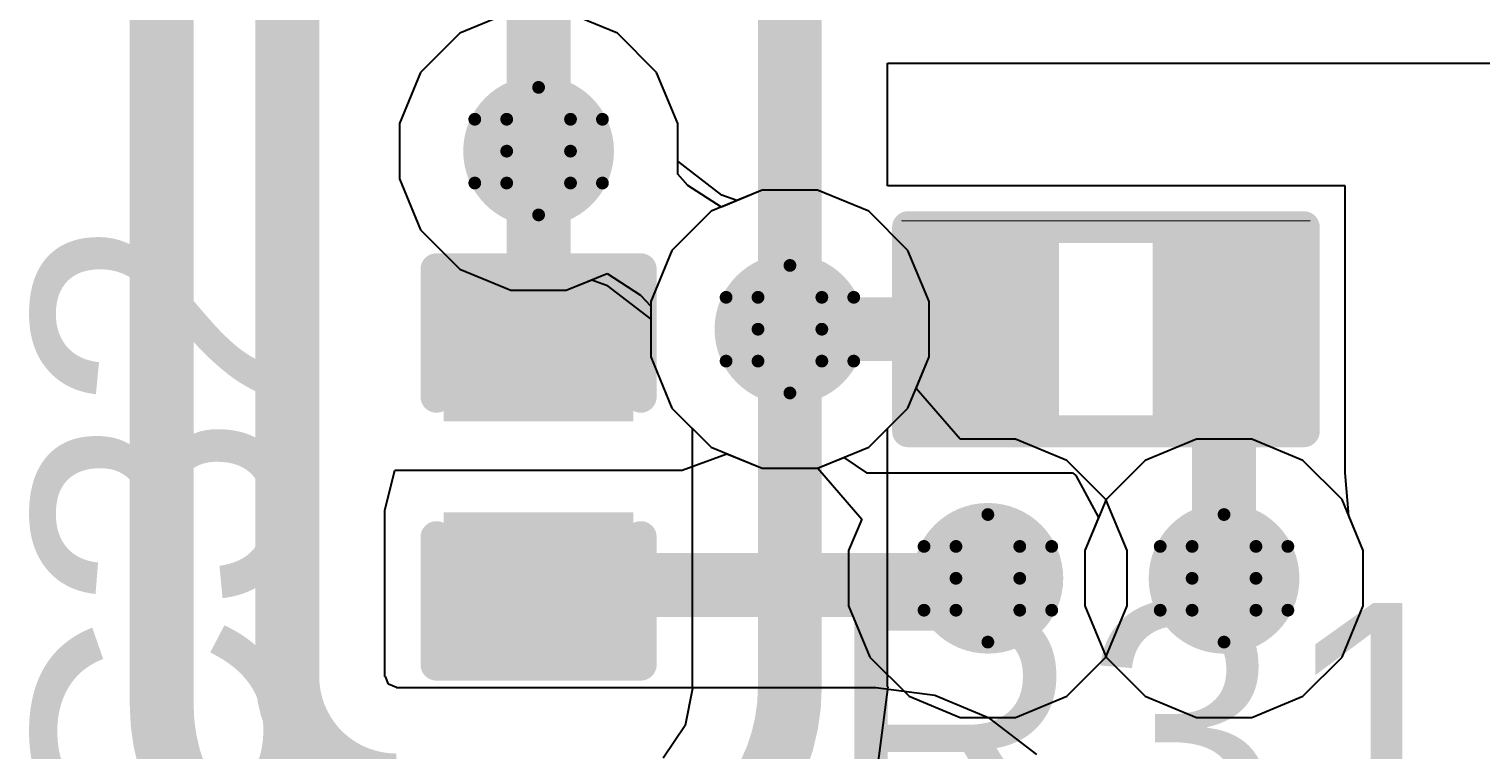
# Model space of a CAD drawing. Header units: inches. Extents: x 24 to 500, y 68 to 269.
# Drawn here: x 349.4 to 355.18, y 137.67 to 140.54 of the extents above; entities that cross this region are included whole.
import ezdxf

# ---------------------------------------------------------------- set-up
doc = ezdxf.new("R2010")
doc.units = ezdxf.units.IN
for name, color, linetype in [('Bottom Layer', 5, 'Continuous'), ('Drill Drawing', 1, 'Continuous'), ('Layer 1', 16, 'Continuous'), ('Layer 2', 76, 'Continuous'), ('Top Layer', 1, 'Continuous'), ('Top Overlay', 2, 'Continuous'), ('Top Paste', 8, 'Continuous'), ('Top Solder', 216, 'Continuous'), ('Via Holes', 16, 'Continuous')]:
    doc.layers.add(name, color=color, linetype=linetype)
doc.styles.add('Arial', font='', dxfattribs={"height": 0.2})
doc.styles.get('Arial').set_extended_font_data('Arial')

# ---------------------------------------------------------------- blocks, each defined once
blk = doc.blocks.new('R___0402_129')
at = {"layer": 'Top Layer'}
for points in [[(-0.6985, -0.3175), (-0.6985, 0.3175), (-0.2413, 0.3175), (-0.2413, -0.3175)], [(0.2413, -0.3175), (0.2413, 0.3175), (0.6985, 0.3175), (0.6985, -0.3175)]]:
    blk.add_hatch(color=1, dxfattribs=at).paths.add_polyline_path(points)
at = {"layer": 'Top Paste'}
for points in [[(-0.6985, -0.3175), (-0.6985, 0.3175), (-0.2413, 0.3175), (-0.2413, -0.3175)], [(0.2413, -0.3175), (0.2413, 0.3175), (0.6985, 0.3175), (0.6985, -0.3175)]]:
    blk.add_hatch(color=8, dxfattribs=at).paths.add_polyline_path(points)
at = {"layer": 'Top Solder'}
for points in [[(-0.7535, -0.3725), (-0.7535, 0.3725), (-0.1863, 0.3725), (-0.1863, -0.3725)], [(0.1863, -0.3725), (0.1863, 0.3725), (0.7535, 0.3725), (0.7535, -0.3725)]]:
    blk.add_hatch(color=216, dxfattribs=at).paths.add_polyline_path(points)
at = {"layer": 'Top Overlay'}
for points in [[(0.7874, 0.4064, 0.127, 0.127, 0), (-0.7874, 0.4064, 0.127, 0.127, 0)], [(-0.7874, 0.4064, 0.127, 0.127, 0), (-0.7874, -0.4064, 0.127, 0.127, 0)], [(0.7874, 0.4064, 0.127, 0.127, 0), (0.7874, -0.4064, 0.127, 0.127, 0)], [(0.7874, -0.4064, 0.127, 0.127, 0), (-0.7874, -0.4064, 0.127, 0.127, 0)], [(0.8128, -0.4318, 0.00323, 0.00323, 0), (-0.8128, -0.4318, 0.00323, 0.00323, 0)]]:
    blk.add_lwpolyline(points, format="xyseb", dxfattribs=at)
for points in [[(-0.8191, 0.4064, 0.0635, 0.0635, 1), (-0.7556, 0.4064, 0.0635, 0.0635, 1)], [(-0.8191, 0.4064, 0.0635, 0.0635, 1), (-0.7556, 0.4064, 0.0635, 0.0635, 1)], [(0.7556, 0.4064, 0.0635, 0.0635, 1), (0.8191, 0.4064, 0.0635, 0.0635, 1)], [(0.7556, 0.4064, 0.0635, 0.0635, 1), (0.8191, 0.4064, 0.0635, 0.0635, 1)], [(-0.8191, -0.4064, 0.0635, 0.0635, 1), (-0.7556, -0.4064, 0.0635, 0.0635, 1)], [(-0.8191, -0.4064, 0.0635, 0.0635, 1), (-0.7556, -0.4064, 0.0635, 0.0635, 1)], [(0.7556, -0.4064, 0.0635, 0.0635, 1), (0.8191, -0.4064, 0.0635, 0.0635, 1)], [(0.7556, -0.4064, 0.0635, 0.0635, 1), (0.8191, -0.4064, 0.0635, 0.0635, 1)], [(-0.8136, -0.4318, 0.00161, 0.00161, 1), (-0.812, -0.4318, 0.00161, 0.00161, 1)], [(0.812, -0.4318, 0.00161, 0.00161, 1), (0.8136, -0.4318, 0.00161, 0.00161, 1)]]:
    blk.add_lwpolyline(points, format="xyseb", close=True, dxfattribs=at)
blk = doc.blocks.new('C___0402_245')
at = {"layer": 'Top Layer'}
for points in [[(-0.6985, -0.3175), (-0.6985, 0.3175), (-0.2413, 0.3175), (-0.2413, -0.3175)], [(0.2413, -0.3175), (0.2413, 0.3175), (0.6985, 0.3175), (0.6985, -0.3175)]]:
    blk.add_hatch(color=1, dxfattribs=at).paths.add_polyline_path(points)
at = {"layer": 'Top Paste'}
for points in [[(-0.6985, -0.3175), (-0.6985, 0.3175), (-0.2413, 0.3175), (-0.2413, -0.3175)], [(0.2413, -0.3175), (0.2413, 0.3175), (0.6985, 0.3175), (0.6985, -0.3175)]]:
    blk.add_hatch(color=8, dxfattribs=at).paths.add_polyline_path(points)
at = {"layer": 'Top Solder'}
for points in [[(-0.7585, -0.3775), (-0.7585, 0.3775), (-0.1813, 0.3775), (-0.1813, -0.3775)], [(0.1813, -0.3775), (0.1813, 0.3775), (0.7585, 0.3775), (0.7585, -0.3775)]]:
    blk.add_hatch(color=216, dxfattribs=at).paths.add_polyline_path(points)
at = {"layer": 'Top Overlay'}
for points in [[(-0.7874, -0.4064, 0.127, 0.127, 0), (-0.7874, 0.4064, 0.127, 0.127, 0)], [(-0.2794, 0.4064, 0.127, 0.127, 0), (-0.7874, 0.4064, 0.127, 0.127, 0)], [(0.7874, 0.4064, 0.127, 0.127, 0), (0.2794, 0.4064, 0.127, 0.127, 0)], [(0.7874, -0.4064, 0.127, 0.127, 0), (0.7874, 0.4064, 0.127, 0.127, 0)], [(-0.2794, -0.4064, 0.127, 0.127, 0), (-0.7874, -0.4064, 0.127, 0.127, 0)], [(0.7874, -0.4064, 0.127, 0.127, 0), (0.2794, -0.4064, 0.127, 0.127, 0)]]:
    blk.add_lwpolyline(points, format="xyseb", dxfattribs=at)
for points in [[(-0.8191, 0.4064, 0.0635, 0.0635, 1), (-0.7556, 0.4064, 0.0635, 0.0635, 1)], [(-0.8191, 0.4064, 0.0635, 0.0635, 1), (-0.7556, 0.4064, 0.0635, 0.0635, 1)], [(-0.3111, 0.4064, 0.0635, 0.0635, 1), (-0.2477, 0.4064, 0.0635, 0.0635, 1)], [(0.2477, 0.4064, 0.0635, 0.0635, 1), (0.3111, 0.4064, 0.0635, 0.0635, 1)], [(0.7556, 0.4064, 0.0635, 0.0635, 1), (0.8191, 0.4064, 0.0635, 0.0635, 1)], [(0.7556, 0.4064, 0.0635, 0.0635, 1), (0.8191, 0.4064, 0.0635, 0.0635, 1)], [(-0.8191, -0.4064, 0.0635, 0.0635, 1), (-0.7556, -0.4064, 0.0635, 0.0635, 1)], [(-0.8191, -0.4064, 0.0635, 0.0635, 1), (-0.7556, -0.4064, 0.0635, 0.0635, 1)], [(-0.3111, -0.4064, 0.0635, 0.0635, 1), (-0.2477, -0.4064, 0.0635, 0.0635, 1)], [(0.2477, -0.4064, 0.0635, 0.0635, 1), (0.3111, -0.4064, 0.0635, 0.0635, 1)], [(0.7556, -0.4064, 0.0635, 0.0635, 1), (0.8191, -0.4064, 0.0635, 0.0635, 1)], [(0.7556, -0.4064, 0.0635, 0.0635, 1), (0.8191, -0.4064, 0.0635, 0.0635, 1)]]:
    blk.add_lwpolyline(points, format="xyseb", close=True, dxfattribs=at)

msp = doc.modelspace()

# ---------------------------------------------------------------- hatches: boundary and pattern name
at = {"layer": 'Bottom Layer'}
h = msp.add_hatch(color=5, dxfattribs=at)
edge = h.paths.add_edge_path()
edge.add_arc((351.4252, 140.0559), 0.3, 0, 360)
h = msp.add_hatch(color=5, dxfattribs=at)
edge = h.paths.add_edge_path()
edge.add_arc((352.4253, 139.3468), 0.3, 0, 360)
h = msp.add_hatch(color=5, dxfattribs=at)
edge = h.paths.add_edge_path()
edge.add_arc((353.213, 138.3548), 0.3, 0, 360)
h = msp.add_hatch(color=5, dxfattribs=at)
edge = h.paths.add_edge_path()
edge.add_arc((354.1528, 138.3548), 0.3, 0, 360)
at = {"layer": 'Layer 1'}
h = msp.add_hatch(color=16, dxfattribs=at)
edge = h.paths.add_edge_path()
edge.add_arc((351.4252, 140.0559), 0.3, 0, 360)
h = msp.add_hatch(color=16, dxfattribs=at)
edge = h.paths.add_edge_path()
edge.add_arc((352.4253, 139.3468), 0.3, 0, 360)
h = msp.add_hatch(color=16, dxfattribs=at)
edge = h.paths.add_edge_path()
edge.add_arc((353.213, 138.3548), 0.3, 0, 360)
h = msp.add_hatch(color=16, dxfattribs=at)
edge = h.paths.add_edge_path()
edge.add_arc((354.1528, 138.3548), 0.3, 0, 360)
at = {"layer": 'Layer 2'}
h = msp.add_hatch(color=76, dxfattribs=at)
edge = h.paths.add_edge_path()
edge.add_arc((351.4252, 140.0559), 0.3, 0, 360)
h = msp.add_hatch(color=76, dxfattribs=at)
edge = h.paths.add_edge_path()
edge.add_arc((352.4253, 139.3468), 0.3, 0, 360)
h = msp.add_hatch(color=76, dxfattribs=at)
edge = h.paths.add_edge_path()
edge.add_arc((353.213, 138.3548), 0.3, 0, 360)
h = msp.add_hatch(color=76, dxfattribs=at)
edge = h.paths.add_edge_path()
edge.add_arc((354.1528, 138.3548), 0.3, 0, 360)
at = {"layer": 'Top Layer'}
h = msp.add_hatch(color=1, dxfattribs=at)
edge = h.paths.add_edge_path()
edge.add_arc((351.4252, 140.0559), 0.3, 0, 360)
h = msp.add_hatch(color=1, dxfattribs=at)
edge = h.paths.add_edge_path()
edge.add_arc((352.4253, 139.3468), 0.3, 0, 360)
h = msp.add_hatch(color=1, dxfattribs=at)
edge = h.paths.add_edge_path()
edge.add_arc((353.213, 138.3548), 0.3, 0, 360)
h = msp.add_hatch(color=1, dxfattribs=at)
edge = h.paths.add_edge_path()
edge.add_arc((354.1528, 138.3548), 0.3, 0, 360)
at = {"layer": 'Via Holes'}
h = msp.add_hatch(color=7, dxfattribs=at)
edge = h.paths.add_edge_path()
edge.add_arc((351.4252, 140.0559), 0.15, 0, 360)
h = msp.add_hatch(color=7, dxfattribs=at)
edge = h.paths.add_edge_path()
edge.add_arc((352.4253, 139.3468), 0.15, 0, 360)
h = msp.add_hatch(color=7, dxfattribs=at)
edge = h.paths.add_edge_path()
edge.add_arc((353.213, 138.3548), 0.15, 0, 360)
h = msp.add_hatch(color=7, dxfattribs=at)
edge = h.paths.add_edge_path()
edge.add_arc((354.1528, 138.3548), 0.15, 0, 360)

# ---------------------------------------------------------------- linework, layer by layer
at = {"layer": 'Bottom Layer'}
for p, q in [((351.315, 140.6099), (351.1114, 140.5255)), ((351.739, 140.5255), (351.5354, 140.6099)), ((351.1114, 140.5255), (350.9555, 140.3697)), ((351.8949, 140.3697), (351.739, 140.5255)), ((350.9555, 140.3697), (350.8712, 140.1661)), ((351.9792, 140.1661), (351.8949, 140.3697)), ((350.8712, 140.1661), (350.8712, 139.9457)), ((351.9792, 139.9646), (351.9792, 140.1661)), ((350.8712, 139.9457), (350.9555, 139.7421)), ((352.0193, 139.9197), (351.9792, 139.9646)), ((352.1524, 139.8334), (352.0193, 139.9197)), ((352.3151, 139.9008), (352.1524, 139.8334)), ((352.5355, 139.9008), (352.3151, 139.9008)), ((352.7391, 139.8164), (352.5355, 139.9008)), ((352.895, 139.6606), (352.7391, 139.8164)), ((350.9555, 139.7421), (351.1114, 139.5862)), ((352.9793, 139.457), (352.895, 139.6606)), ((351.1114, 139.5862), (351.315, 139.5019)), ((351.5354, 139.5019), (351.6981, 139.5693)), ((351.6981, 139.5693), (351.8312, 139.483)), ((351.315, 139.5019), (351.5354, 139.5019)), ((351.8312, 139.483), (351.8713, 139.438)), ((351.8713, 139.438), (351.8713, 139.2366)), ((352.9793, 139.2366), (352.9793, 139.457)), ((351.8713, 139.2366), (351.9556, 139.0329)), ((352.895, 139.0329), (352.9793, 139.2366)), ((351.9556, 139.0329), (352.0367, 138.9519)), ((352.8137, 138.9516), (352.895, 139.0329)), ((352.0367, 138.9519), (352.0367, 137.923)), ((352.8137, 137.9222), (352.8137, 138.9516)), ((354.0426, 138.9088), (353.839, 138.8244)), ((354.263, 138.9088), (354.0426, 138.9088)), ((354.4666, 138.8244), (354.263, 138.9088)), ((353.839, 138.8244), (353.6831, 138.6686)), ((354.6224, 138.6686), (354.4666, 138.8244)), ((353.6831, 138.6686), (353.5988, 138.465)), ((354.7068, 138.465), (354.6224, 138.6686)), ((353.5988, 138.465), (353.5988, 138.2446)), ((354.7068, 138.2446), (354.7068, 138.465)), ((353.5988, 138.2446), (353.6831, 138.041)), ((354.6224, 138.041), (354.7068, 138.2446)), ((353.6831, 138.041), (353.839, 137.8851)), ((354.4666, 137.8851), (354.6224, 138.041)), ((352.0367, 137.923), (352.0365, 137.922)), ((352.0365, 137.922), (352.0378, 137.9158)), ((352.7759, 137.617), (352.8161, 137.922)), ((352.8138, 137.922), (352.8137, 137.9222)), ((352.8161, 137.922), (352.8138, 137.922)), ((352.0378, 137.9158), (352.0085, 137.7684)), ((353.839, 137.8851), (354.0426, 137.8008)), ((354.263, 137.8008), (354.4666, 137.8851)), ((354.0426, 137.8008), (354.263, 137.8008)), ((352.0085, 137.7684), (351.9214, 137.6382))]:
    msp.add_line(p, q, dxfattribs=at)
for points in [[(352.4252, 137.9222, 0.254, 0.254, 0), (352.4252, 139.3468, 0.254, 0.254, 0)], [(352.425, 137.922, 0.254, 0.254, -0.414214), (351.6376, 137.1346, 0.254, 0.254, 0)], [(352.425, 137.922, 0.254, 0.254, 0), (352.4252, 137.9222, 0.254, 0.254, 0)]]:
    msp.add_lwpolyline(points, format="xyseb", dxfattribs=at)
for points in [[(352.3617, 139.3468, 0.127, 0.127, 1), (352.4887, 139.3468, 0.127, 0.127, 1)], [(352.3615, 137.922, 0.127, 0.127, 1), (352.4885, 137.922, 0.127, 0.127, 1)], [(352.3615, 137.922, 0.127, 0.127, 1), (352.4885, 137.922, 0.127, 0.127, 1)], [(352.3617, 137.9222, 0.127, 0.127, 1), (352.4887, 137.9222, 0.127, 0.127, 1)], [(352.3617, 137.9222, 0.127, 0.127, 1), (352.4887, 137.9222, 0.127, 0.127, 1)]]:
    msp.add_lwpolyline(points, format="xyseb", close=True, dxfattribs=at)
at = {"layer": 'Drill Drawing'}
for points in [[(351.2982, 140.1829, 0.0508, 0.0508, 0), (351.4252, 140.3099, 0.0508, 0.0508, 0)], [(351.4252, 140.3099, 0.0508, 0.0508, 0), (351.5522, 140.1829, 0.0508, 0.0508, 0)], [(351.1712, 140.1829, 0.0508, 0.0508, 0), (351.2982, 140.0559, 0.0508, 0.0508, 0)], [(351.1712, 140.1829, 0.0508, 0.0508, 0), (351.2982, 140.1829, 0.0508, 0.0508, 0)], [(351.5522, 140.1829, 0.0508, 0.0508, 0), (351.6792, 140.1829, 0.0508, 0.0508, 0)], [(351.5522, 140.0559, 0.0508, 0.0508, 0), (351.6792, 140.1829, 0.0508, 0.0508, 0)], [(351.1712, 139.9289, 0.0508, 0.0508, 0), (351.2982, 140.0559, 0.0508, 0.0508, 0)], [(351.5522, 140.0559, 0.0508, 0.0508, 0), (351.6792, 139.9289, 0.0508, 0.0508, 0)], [(351.1712, 139.9289, 0.0508, 0.0508, 0), (351.2982, 139.9289, 0.0508, 0.0508, 0)], [(351.2982, 139.9289, 0.0508, 0.0508, 0), (351.4252, 139.8019, 0.0508, 0.0508, 0)], [(351.4252, 139.8019, 0.0508, 0.0508, 0), (351.5522, 139.9289, 0.0508, 0.0508, 0)], [(351.5522, 139.9289, 0.0508, 0.0508, 0), (351.6792, 139.9289, 0.0508, 0.0508, 0)], [(352.2983, 139.4738, 0.0508, 0.0508, 0), (352.4253, 139.6008, 0.0508, 0.0508, 0)], [(352.4253, 139.6008, 0.0508, 0.0508, 0), (352.5523, 139.4738, 0.0508, 0.0508, 0)], [(352.1713, 139.4738, 0.0508, 0.0508, 0), (352.2983, 139.3468, 0.0508, 0.0508, 0)], [(352.1713, 139.4738, 0.0508, 0.0508, 0), (352.2983, 139.4738, 0.0508, 0.0508, 0)], [(352.5523, 139.4738, 0.0508, 0.0508, 0), (352.6793, 139.4738, 0.0508, 0.0508, 0)], [(352.5523, 139.3468, 0.0508, 0.0508, 0), (352.6793, 139.4738, 0.0508, 0.0508, 0)], [(352.1713, 139.2198, 0.0508, 0.0508, 0), (352.2983, 139.3468, 0.0508, 0.0508, 0)], [(352.5523, 139.3468, 0.0508, 0.0508, 0), (352.6793, 139.2198, 0.0508, 0.0508, 0)], [(352.1713, 139.2198, 0.0508, 0.0508, 0), (352.2983, 139.2198, 0.0508, 0.0508, 0)], [(352.2983, 139.2198, 0.0508, 0.0508, 0), (352.4253, 139.0928, 0.0508, 0.0508, 0)], [(352.4253, 139.0928, 0.0508, 0.0508, 0), (352.5523, 139.2198, 0.0508, 0.0508, 0)], [(352.5523, 139.2198, 0.0508, 0.0508, 0), (352.6793, 139.2198, 0.0508, 0.0508, 0)], [(353.086, 138.4818, 0.0508, 0.0508, 0), (353.213, 138.6088, 0.0508, 0.0508, 0)], [(353.213, 138.6088, 0.0508, 0.0508, 0), (353.34, 138.4818, 0.0508, 0.0508, 0)], [(354.0258, 138.4818, 0.0508, 0.0508, 0), (354.1528, 138.6088, 0.0508, 0.0508, 0)], [(354.1528, 138.6088, 0.0508, 0.0508, 0), (354.2798, 138.4818, 0.0508, 0.0508, 0)], [(352.959, 138.4818, 0.0508, 0.0508, 0), (353.086, 138.3548, 0.0508, 0.0508, 0)], [(352.959, 138.4818, 0.0508, 0.0508, 0), (353.086, 138.4818, 0.0508, 0.0508, 0)], [(353.34, 138.4818, 0.0508, 0.0508, 0), (353.467, 138.4818, 0.0508, 0.0508, 0)], [(353.34, 138.3548, 0.0508, 0.0508, 0), (353.467, 138.4818, 0.0508, 0.0508, 0)], [(353.8988, 138.4818, 0.0508, 0.0508, 0), (354.0258, 138.3548, 0.0508, 0.0508, 0)], [(353.8988, 138.4818, 0.0508, 0.0508, 0), (354.0258, 138.4818, 0.0508, 0.0508, 0)], [(354.2798, 138.4818, 0.0508, 0.0508, 0), (354.4068, 138.4818, 0.0508, 0.0508, 0)], [(354.2798, 138.3548, 0.0508, 0.0508, 0), (354.4068, 138.4818, 0.0508, 0.0508, 0)], [(352.959, 138.2278, 0.0508, 0.0508, 0), (353.086, 138.3548, 0.0508, 0.0508, 0)], [(353.34, 138.3548, 0.0508, 0.0508, 0), (353.467, 138.2278, 0.0508, 0.0508, 0)], [(353.8988, 138.2278, 0.0508, 0.0508, 0), (354.0258, 138.3548, 0.0508, 0.0508, 0)], [(354.2798, 138.3548, 0.0508, 0.0508, 0), (354.4068, 138.2278, 0.0508, 0.0508, 0)], [(352.959, 138.2278, 0.0508, 0.0508, 0), (353.086, 138.2278, 0.0508, 0.0508, 0)], [(353.086, 138.2278, 0.0508, 0.0508, 0), (353.213, 138.1008, 0.0508, 0.0508, 0)], [(353.213, 138.1008, 0.0508, 0.0508, 0), (353.34, 138.2278, 0.0508, 0.0508, 0)], [(353.34, 138.2278, 0.0508, 0.0508, 0), (353.467, 138.2278, 0.0508, 0.0508, 0)], [(353.8988, 138.2278, 0.0508, 0.0508, 0), (354.0258, 138.2278, 0.0508, 0.0508, 0)], [(354.0258, 138.2278, 0.0508, 0.0508, 0), (354.1528, 138.1008, 0.0508, 0.0508, 0)], [(354.1528, 138.1008, 0.0508, 0.0508, 0), (354.2798, 138.2278, 0.0508, 0.0508, 0)], [(354.2798, 138.2278, 0.0508, 0.0508, 0), (354.4068, 138.2278, 0.0508, 0.0508, 0)]]:
    msp.add_lwpolyline(points, format="xyseb", dxfattribs=at)
for points in [[(351.4125, 140.3099, 0.0254, 0.0254, 1), (351.4379, 140.3099, 0.0254, 0.0254, 1)], [(351.4125, 140.3099, 0.0254, 0.0254, 1), (351.4379, 140.3099, 0.0254, 0.0254, 1)], [(351.1585, 140.1829, 0.0254, 0.0254, 1), (351.1839, 140.1829, 0.0254, 0.0254, 1)], [(351.1585, 140.1829, 0.0254, 0.0254, 1), (351.1839, 140.1829, 0.0254, 0.0254, 1)], [(351.2855, 140.1829, 0.0254, 0.0254, 1), (351.3109, 140.1829, 0.0254, 0.0254, 1)], [(351.2855, 140.1829, 0.0254, 0.0254, 1), (351.3109, 140.1829, 0.0254, 0.0254, 1)], [(351.5395, 140.1829, 0.0254, 0.0254, 1), (351.5649, 140.1829, 0.0254, 0.0254, 1)], [(351.5395, 140.1829, 0.0254, 0.0254, 1), (351.5649, 140.1829, 0.0254, 0.0254, 1)], [(351.6665, 140.1829, 0.0254, 0.0254, 1), (351.6919, 140.1829, 0.0254, 0.0254, 1)], [(351.6665, 140.1829, 0.0254, 0.0254, 1), (351.6919, 140.1829, 0.0254, 0.0254, 1)], [(351.2855, 140.0559, 0.0254, 0.0254, 1), (351.3109, 140.0559, 0.0254, 0.0254, 1)], [(351.2855, 140.0559, 0.0254, 0.0254, 1), (351.3109, 140.0559, 0.0254, 0.0254, 1)], [(351.5395, 140.0559, 0.0254, 0.0254, 1), (351.5649, 140.0559, 0.0254, 0.0254, 1)], [(351.5395, 140.0559, 0.0254, 0.0254, 1), (351.5649, 140.0559, 0.0254, 0.0254, 1)], [(351.1585, 139.9289, 0.0254, 0.0254, 1), (351.1839, 139.9289, 0.0254, 0.0254, 1)], [(351.1585, 139.9289, 0.0254, 0.0254, 1), (351.1839, 139.9289, 0.0254, 0.0254, 1)], [(351.2855, 139.9289, 0.0254, 0.0254, 1), (351.3109, 139.9289, 0.0254, 0.0254, 1)], [(351.2855, 139.9289, 0.0254, 0.0254, 1), (351.3109, 139.9289, 0.0254, 0.0254, 1)], [(351.5395, 139.9289, 0.0254, 0.0254, 1), (351.5649, 139.9289, 0.0254, 0.0254, 1)], [(351.5395, 139.9289, 0.0254, 0.0254, 1), (351.5649, 139.9289, 0.0254, 0.0254, 1)], [(351.6665, 139.9289, 0.0254, 0.0254, 1), (351.6919, 139.9289, 0.0254, 0.0254, 1)], [(351.6665, 139.9289, 0.0254, 0.0254, 1), (351.6919, 139.9289, 0.0254, 0.0254, 1)], [(351.4125, 139.8019, 0.0254, 0.0254, 1), (351.4379, 139.8019, 0.0254, 0.0254, 1)], [(351.4125, 139.8019, 0.0254, 0.0254, 1), (351.4379, 139.8019, 0.0254, 0.0254, 1)], [(352.4126, 139.6008, 0.0254, 0.0254, 1), (352.438, 139.6008, 0.0254, 0.0254, 1)], [(352.4126, 139.6008, 0.0254, 0.0254, 1), (352.438, 139.6008, 0.0254, 0.0254, 1)], [(352.1586, 139.4738, 0.0254, 0.0254, 1), (352.184, 139.4738, 0.0254, 0.0254, 1)], [(352.1586, 139.4738, 0.0254, 0.0254, 1), (352.184, 139.4738, 0.0254, 0.0254, 1)], [(352.2856, 139.4738, 0.0254, 0.0254, 1), (352.311, 139.4738, 0.0254, 0.0254, 1)], [(352.2856, 139.4738, 0.0254, 0.0254, 1), (352.311, 139.4738, 0.0254, 0.0254, 1)], [(352.5396, 139.4738, 0.0254, 0.0254, 1), (352.565, 139.4738, 0.0254, 0.0254, 1)], [(352.5396, 139.4738, 0.0254, 0.0254, 1), (352.565, 139.4738, 0.0254, 0.0254, 1)], [(352.6666, 139.4738, 0.0254, 0.0254, 1), (352.692, 139.4738, 0.0254, 0.0254, 1)], [(352.6666, 139.4738, 0.0254, 0.0254, 1), (352.692, 139.4738, 0.0254, 0.0254, 1)], [(352.2856, 139.3468, 0.0254, 0.0254, 1), (352.311, 139.3468, 0.0254, 0.0254, 1)], [(352.2856, 139.3468, 0.0254, 0.0254, 1), (352.311, 139.3468, 0.0254, 0.0254, 1)], [(352.5396, 139.3468, 0.0254, 0.0254, 1), (352.565, 139.3468, 0.0254, 0.0254, 1)], [(352.5396, 139.3468, 0.0254, 0.0254, 1), (352.565, 139.3468, 0.0254, 0.0254, 1)], [(352.1586, 139.2198, 0.0254, 0.0254, 1), (352.184, 139.2198, 0.0254, 0.0254, 1)], [(352.1586, 139.2198, 0.0254, 0.0254, 1), (352.184, 139.2198, 0.0254, 0.0254, 1)], [(352.2856, 139.2198, 0.0254, 0.0254, 1), (352.311, 139.2198, 0.0254, 0.0254, 1)], [(352.2856, 139.2198, 0.0254, 0.0254, 1), (352.311, 139.2198, 0.0254, 0.0254, 1)], [(352.5396, 139.2198, 0.0254, 0.0254, 1), (352.565, 139.2198, 0.0254, 0.0254, 1)], [(352.5396, 139.2198, 0.0254, 0.0254, 1), (352.565, 139.2198, 0.0254, 0.0254, 1)], [(352.6666, 139.2198, 0.0254, 0.0254, 1), (352.692, 139.2198, 0.0254, 0.0254, 1)], [(352.6666, 139.2198, 0.0254, 0.0254, 1), (352.692, 139.2198, 0.0254, 0.0254, 1)], [(352.4126, 139.0928, 0.0254, 0.0254, 1), (352.438, 139.0928, 0.0254, 0.0254, 1)], [(352.4126, 139.0928, 0.0254, 0.0254, 1), (352.438, 139.0928, 0.0254, 0.0254, 1)], [(353.2003, 138.6088, 0.0254, 0.0254, 1), (353.2257, 138.6088, 0.0254, 0.0254, 1)], [(353.2003, 138.6088, 0.0254, 0.0254, 1), (353.2257, 138.6088, 0.0254, 0.0254, 1)], [(354.1401, 138.6088, 0.0254, 0.0254, 1), (354.1655, 138.6088, 0.0254, 0.0254, 1)], [(354.1401, 138.6088, 0.0254, 0.0254, 1), (354.1655, 138.6088, 0.0254, 0.0254, 1)], [(352.9463, 138.4818, 0.0254, 0.0254, 1), (352.9717, 138.4818, 0.0254, 0.0254, 1)], [(352.9463, 138.4818, 0.0254, 0.0254, 1), (352.9717, 138.4818, 0.0254, 0.0254, 1)], [(353.0733, 138.4818, 0.0254, 0.0254, 1), (353.0987, 138.4818, 0.0254, 0.0254, 1)], [(353.0733, 138.4818, 0.0254, 0.0254, 1), (353.0987, 138.4818, 0.0254, 0.0254, 1)], [(353.3273, 138.4818, 0.0254, 0.0254, 1), (353.3527, 138.4818, 0.0254, 0.0254, 1)], [(353.3273, 138.4818, 0.0254, 0.0254, 1), (353.3527, 138.4818, 0.0254, 0.0254, 1)], [(353.4543, 138.4818, 0.0254, 0.0254, 1), (353.4797, 138.4818, 0.0254, 0.0254, 1)], [(353.4543, 138.4818, 0.0254, 0.0254, 1), (353.4797, 138.4818, 0.0254, 0.0254, 1)], [(353.8861, 138.4818, 0.0254, 0.0254, 1), (353.9115, 138.4818, 0.0254, 0.0254, 1)], [(353.8861, 138.4818, 0.0254, 0.0254, 1), (353.9115, 138.4818, 0.0254, 0.0254, 1)], [(354.0131, 138.4818, 0.0254, 0.0254, 1), (354.0385, 138.4818, 0.0254, 0.0254, 1)], [(354.0131, 138.4818, 0.0254, 0.0254, 1), (354.0385, 138.4818, 0.0254, 0.0254, 1)], [(354.2671, 138.4818, 0.0254, 0.0254, 1), (354.2925, 138.4818, 0.0254, 0.0254, 1)], [(354.2671, 138.4818, 0.0254, 0.0254, 1), (354.2925, 138.4818, 0.0254, 0.0254, 1)], [(354.3941, 138.4818, 0.0254, 0.0254, 1), (354.4195, 138.4818, 0.0254, 0.0254, 1)], [(354.3941, 138.4818, 0.0254, 0.0254, 1), (354.4195, 138.4818, 0.0254, 0.0254, 1)], [(353.0733, 138.3548, 0.0254, 0.0254, 1), (353.0987, 138.3548, 0.0254, 0.0254, 1)], [(353.0733, 138.3548, 0.0254, 0.0254, 1), (353.0987, 138.3548, 0.0254, 0.0254, 1)], [(353.3273, 138.3548, 0.0254, 0.0254, 1), (353.3527, 138.3548, 0.0254, 0.0254, 1)], [(353.3273, 138.3548, 0.0254, 0.0254, 1), (353.3527, 138.3548, 0.0254, 0.0254, 1)], [(354.0131, 138.3548, 0.0254, 0.0254, 1), (354.0385, 138.3548, 0.0254, 0.0254, 1)], [(354.0131, 138.3548, 0.0254, 0.0254, 1), (354.0385, 138.3548, 0.0254, 0.0254, 1)], [(354.2671, 138.3548, 0.0254, 0.0254, 1), (354.2925, 138.3548, 0.0254, 0.0254, 1)], [(354.2671, 138.3548, 0.0254, 0.0254, 1), (354.2925, 138.3548, 0.0254, 0.0254, 1)], [(352.9463, 138.2278, 0.0254, 0.0254, 1), (352.9717, 138.2278, 0.0254, 0.0254, 1)], [(352.9463, 138.2278, 0.0254, 0.0254, 1), (352.9717, 138.2278, 0.0254, 0.0254, 1)], [(353.0733, 138.2278, 0.0254, 0.0254, 1), (353.0987, 138.2278, 0.0254, 0.0254, 1)], [(353.0733, 138.2278, 0.0254, 0.0254, 1), (353.0987, 138.2278, 0.0254, 0.0254, 1)], [(353.3273, 138.2278, 0.0254, 0.0254, 1), (353.3527, 138.2278, 0.0254, 0.0254, 1)], [(353.3273, 138.2278, 0.0254, 0.0254, 1), (353.3527, 138.2278, 0.0254, 0.0254, 1)], [(353.4543, 138.2278, 0.0254, 0.0254, 1), (353.4797, 138.2278, 0.0254, 0.0254, 1)], [(353.4543, 138.2278, 0.0254, 0.0254, 1), (353.4797, 138.2278, 0.0254, 0.0254, 1)], [(353.8861, 138.2278, 0.0254, 0.0254, 1), (353.9115, 138.2278, 0.0254, 0.0254, 1)], [(353.8861, 138.2278, 0.0254, 0.0254, 1), (353.9115, 138.2278, 0.0254, 0.0254, 1)], [(354.0131, 138.2278, 0.0254, 0.0254, 1), (354.0385, 138.2278, 0.0254, 0.0254, 1)], [(354.0131, 138.2278, 0.0254, 0.0254, 1), (354.0385, 138.2278, 0.0254, 0.0254, 1)], [(354.2671, 138.2278, 0.0254, 0.0254, 1), (354.2925, 138.2278, 0.0254, 0.0254, 1)], [(354.2671, 138.2278, 0.0254, 0.0254, 1), (354.2925, 138.2278, 0.0254, 0.0254, 1)], [(354.3941, 138.2278, 0.0254, 0.0254, 1), (354.4195, 138.2278, 0.0254, 0.0254, 1)], [(354.3941, 138.2278, 0.0254, 0.0254, 1), (354.4195, 138.2278, 0.0254, 0.0254, 1)], [(353.2003, 138.1008, 0.0254, 0.0254, 1), (353.2257, 138.1008, 0.0254, 0.0254, 1)], [(353.2003, 138.1008, 0.0254, 0.0254, 1), (353.2257, 138.1008, 0.0254, 0.0254, 1)], [(354.1401, 138.1008, 0.0254, 0.0254, 1), (354.1655, 138.1008, 0.0254, 0.0254, 1)], [(354.1401, 138.1008, 0.0254, 0.0254, 1), (354.1655, 138.1008, 0.0254, 0.0254, 1)]]:
    msp.add_lwpolyline(points, format="xyseb", close=True, dxfattribs=at)
at = {"layer": 'Layer 1'}
for p, q in [((351.315, 140.6099), (351.1114, 140.5255)), ((351.739, 140.5255), (351.5354, 140.6099)), ((351.1114, 140.5255), (350.9555, 140.3697)), ((351.8949, 140.3697), (351.739, 140.5255)), ((350.9555, 140.3697), (350.8712, 140.1661)), ((351.9792, 140.1661), (351.8949, 140.3697)), ((350.8712, 140.1661), (350.8712, 139.9457)), ((351.9792, 140.016), (351.9792, 140.1661)), ((352.1545, 139.8808), (351.9792, 140.016)), ((350.8712, 139.9457), (350.9555, 139.7421)), ((352.2139, 139.8588), (352.1545, 139.8808)), ((352.3151, 139.9008), (352.2139, 139.8588)), ((352.5355, 139.9008), (352.3151, 139.9008)), ((352.7391, 139.8164), (352.5355, 139.9008)), ((352.895, 139.6606), (352.7391, 139.8164)), ((350.9555, 139.7421), (351.1114, 139.5862)), ((352.9793, 139.457), (352.895, 139.6606)), ((351.1114, 139.5862), (351.315, 139.5019)), ((351.5354, 139.5019), (351.6366, 139.5438)), ((351.6366, 139.5438), (351.696, 139.5218)), ((351.315, 139.5019), (351.5354, 139.5019)), ((351.696, 139.5218), (351.8713, 139.3866)), ((352.9793, 139.2366), (352.9793, 139.457)), ((351.8713, 139.3866), (351.8713, 139.2366)), ((351.8713, 139.2366), (351.9556, 139.0329)), ((352.895, 139.0329), (352.9793, 139.2366)), ((351.9556, 139.0329), (352.1115, 138.8771)), ((352.7391, 138.8771), (352.895, 139.0329)), ((354.0426, 138.9088), (353.839, 138.8244)), ((354.263, 138.9088), (354.0426, 138.9088)), ((354.4666, 138.8244), (354.263, 138.9088)), ((352.1115, 138.8771), (352.3151, 138.7928)), ((352.5355, 138.7928), (352.7391, 138.8771)), ((352.3151, 138.7928), (352.5355, 138.7928)), ((353.839, 138.8244), (353.6831, 138.6686)), ((354.6224, 138.6686), (354.4666, 138.8244)), ((353.6831, 138.6686), (353.5988, 138.465)), ((354.7068, 138.465), (354.6224, 138.6686)), ((353.5988, 138.465), (353.5988, 138.2446)), ((354.7068, 138.2446), (354.7068, 138.465)), ((353.5988, 138.2446), (353.6831, 138.041)), ((354.6224, 138.041), (354.7068, 138.2446)), ((353.6831, 138.041), (353.839, 137.8851)), ((354.4666, 137.8851), (354.6224, 138.041)), ((353.839, 137.8851), (354.0426, 137.8008)), ((354.263, 137.8008), (354.4666, 137.8851)), ((354.0426, 137.8008), (354.263, 137.8008))]:
    msp.add_line(p, q, dxfattribs=at)
at = {"layer": 'Layer 2'}
for p, q in [((352.3151, 139.9008), (352.1115, 139.8164)), ((352.5355, 139.9008), (352.3151, 139.9008)), ((352.7391, 139.8164), (352.5355, 139.9008)), ((352.1115, 139.8164), (351.9556, 139.6606)), ((352.895, 139.6606), (352.7391, 139.8164)), ((351.9556, 139.6606), (351.8713, 139.457)), ((352.9793, 139.457), (352.895, 139.6606)), ((351.8713, 139.457), (351.8713, 139.2366)), ((352.9793, 139.2366), (352.9793, 139.457)), ((351.8713, 139.2366), (351.9556, 139.0329)), ((352.9273, 139.111), (352.9793, 139.2366)), ((353.1026, 138.9087), (352.9273, 139.111)), ((351.9556, 139.0329), (352.1115, 138.8771)), ((353.1028, 138.9088), (353.1026, 138.9087)), ((353.3232, 138.9088), (353.1028, 138.9088)), ((353.5268, 138.8244), (353.3232, 138.9088)), ((352.1115, 138.8771), (352.3151, 138.7928)), ((352.3151, 138.7928), (352.5355, 138.7928)), ((352.5355, 138.7928), (352.5357, 138.7928)), ((352.5357, 138.7928), (352.711, 138.5905)), ((353.6826, 138.6686), (353.5268, 138.8244)), ((353.767, 138.465), (353.6826, 138.6686)), ((352.711, 138.5905), (352.659, 138.465)), ((352.659, 138.465), (352.659, 138.2446)), ((353.767, 138.2446), (353.767, 138.465)), ((352.659, 138.2446), (352.7433, 138.041)), ((353.6826, 138.041), (353.767, 138.2446)), ((352.7433, 138.041), (352.8992, 137.8851)), ((353.5268, 137.8851), (353.6826, 138.041)), ((352.8992, 137.8851), (353.1028, 137.8008)), ((353.3232, 137.8008), (353.5268, 137.8851)), ((353.1028, 137.8008), (353.3232, 137.8008))]:
    msp.add_line(p, q, dxfattribs=at)
at = {"layer": 'Top Layer'}
for p, q in [((352.8137, 139.9183), (352.8137, 140.4066)), ((352.8137, 140.4066), (355.5349, 140.4066)), ((354.6354, 139.9183), (352.8137, 139.9183)), ((354.6354, 138.7753), (354.6354, 139.9183)), ((351.9967, 138.7856), (352.1745, 138.851)), ((352.1745, 138.851), (352.3151, 138.7928)), ((350.8137, 138.6244), (350.8537, 138.7856)), ((350.8537, 138.7856), (351.9967, 138.7856)), ((351.9967, 138.7856), (351.9967, 138.7856)), ((352.3151, 138.7928), (352.5355, 138.7928)), ((352.5355, 138.7928), (352.6396, 138.8359)), ((352.6396, 138.8359), (352.7304, 138.7753)), ((352.7304, 138.7753), (352.7304, 138.7753)), ((352.7304, 138.7753), (353.5495, 138.7753)), ((353.5495, 138.7753), (353.5635, 138.7641)), ((353.5635, 138.7641), (353.6537, 138.5975)), ((354.6495, 138.6033), (354.6354, 138.7753)), ((354.6354, 138.7753), (354.6354, 138.7753)), ((354.6354, 138.7753), (354.6354, 138.7753)), ((350.8137, 137.9639), (350.8137, 138.6244)), ((353.6537, 138.5975), (353.5988, 138.465)), ((354.7068, 138.465), (354.6495, 138.6033)), ((353.5988, 138.465), (353.5988, 138.2446)), ((354.7068, 138.2446), (354.7068, 138.465)), ((353.5988, 138.2446), (353.6831, 138.041)), ((354.6224, 138.041), (354.7068, 138.2446)), ((353.6831, 138.041), (353.839, 137.8851)), ((354.4666, 137.8851), (354.6224, 138.041)), ((350.8156, 137.9639), (350.8137, 137.9639)), ((350.8284, 137.9331), (350.8156, 137.9639)), ((350.8592, 137.9203), (350.8284, 137.9331)), ((350.8592, 137.9184), (350.8592, 137.9203)), ((352.7673, 137.9184), (350.8592, 137.9184)), ((353.0019, 137.8878), (352.7673, 137.9187)), ((352.7673, 137.9187), (352.7673, 137.9184)), ((353.2206, 137.7972), (353.0019, 137.8878)), ((353.839, 137.8851), (354.0426, 137.8008)), ((354.263, 137.8008), (354.4666, 137.8851)), ((354.0426, 137.8008), (354.263, 137.8008)), ((353.4084, 137.6531), (353.2206, 137.7972))]:
    msp.add_line(p, q, dxfattribs=at)
for points in [[(349.9252, 137.8515, 0.254, 0.254, 0), (349.9252, 141.4406, 0.254, 0.254, 0)], [(350.4252, 137.9639, 0.254, 0.254, 0), (350.4252, 141.4406, 0.254, 0.254, 0)], [(351.4252, 140.0559, 0.254, 0.254, 0), (351.4252, 141.4406, 0.254, 0.254, 0)], [(352.4252, 139.3468, 0.254, 0.254, 0), (352.4252, 141.4406, 0.254, 0.254, 0)], [(351.4252, 139.2682, 0.254, 0.254, 0), (351.4252, 140.0559, 0.254, 0.254, 0)], [(352.4253, 139.3468, 0.254, 0.254, 0), (353.213, 139.3468, 0.254, 0.254, 0)], [(354.1528, 138.3548, 0.254, 0.254, 0), (354.1528, 139.3468, 0.254, 0.254, 0)], [(351.4252, 138.3284, 0.254, 0.254, 0), (353.1866, 138.3284, 0.254, 0.254, 0)], [(353.213, 138.3548, 0.254, 0.254, -0.414214), (353.1866, 138.3284, 0.254, 0.254, 0)], [(350.8592, 137.5299, 0.254, 0.254, -0.414214), (350.4252, 137.9639, 0.254, 0.254, 0)], [(350.7056, 137.0711, 0.254, 0.254, -0.414214), (349.9252, 137.8515, 0.254, 0.254, 0)]]:
    msp.add_lwpolyline(points, format="xyseb", dxfattribs=at)
for points in [[(351.3617, 140.0559, 0.127, 0.127, 1), (351.4887, 140.0559, 0.127, 0.127, 1)], [(351.3617, 140.0559, 0.127, 0.127, 1), (351.4887, 140.0559, 0.127, 0.127, 1)], [(352.3617, 139.3468, 0.127, 0.127, 1), (352.4887, 139.3468, 0.127, 0.127, 1)], [(352.3618, 139.3468, 0.127, 0.127, 1), (352.4888, 139.3468, 0.127, 0.127, 1)], [(353.1495, 139.3468, 0.127, 0.127, 1), (353.2765, 139.3468, 0.127, 0.127, 1)], [(354.0893, 139.3468, 0.127, 0.127, 1), (354.2163, 139.3468, 0.127, 0.127, 1)], [(351.3617, 139.2682, 0.127, 0.127, 1), (351.4887, 139.2682, 0.127, 0.127, 1)], [(351.3617, 138.3284, 0.127, 0.127, 1), (351.4887, 138.3284, 0.127, 0.127, 1)], [(353.1231, 138.3284, 0.127, 0.127, 1), (353.2501, 138.3284, 0.127, 0.127, 1)], [(353.1231, 138.3284, 0.127, 0.127, 1), (353.2501, 138.3284, 0.127, 0.127, 1)], [(353.1495, 138.3548, 0.127, 0.127, 1), (353.2765, 138.3548, 0.127, 0.127, 1)], [(354.0893, 138.3548, 0.127, 0.127, 1), (354.2163, 138.3548, 0.127, 0.127, 1)], [(350.3617, 137.9639, 0.127, 0.127, 1), (350.4887, 137.9639, 0.127, 0.127, 1)], [(350.3617, 137.9639, 0.127, 0.127, 1), (350.4887, 137.9639, 0.127, 0.127, 1)], [(349.8617, 137.8515, 0.127, 0.127, 1), (349.9887, 137.8515, 0.127, 0.127, 1)], [(349.8617, 137.8515, 0.127, 0.127, 1), (349.9887, 137.8515, 0.127, 0.127, 1)]]:
    msp.add_lwpolyline(points, format="xyseb", close=True, dxfattribs=at)

# ---------------------------------------------------------------- block references
for name, p, rotation in [('R___0402_129', (353.6829, 139.3468), 180), ('C___0402_245', (351.4252, 138.7983), 270)]:
    msp.add_blockref(name, p, dxfattribs=dict(rotation=rotation))

# ---------------------------------------------------------------- texts
at = {"layer": 'Top Overlay', "style": 'Arial'}
for s, rotation, p in [('C32', 90, (350.4286, 137.1968)), ('R31', 360, (352.5654, 137.241))]:
    msp.add_text(s, height=1.016, rotation=rotation, dxfattribs=at).set_placement(p)

doc.saveas('drawing.dxf')
